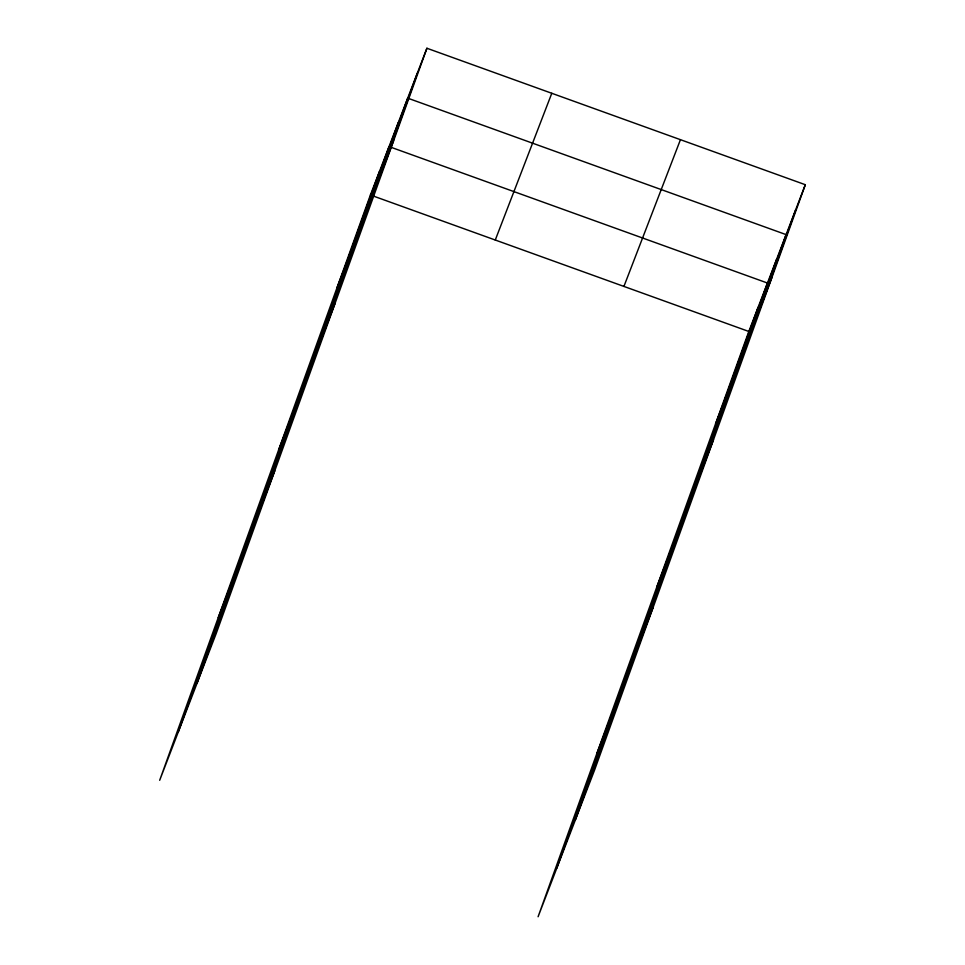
<?xml version="1.0" encoding="UTF-8"?>
<svg xmlns="http://www.w3.org/2000/svg" width="965" height="965" viewBox="0 0 965 965"><rect width="100%" height="100%" fill="white"/><g stroke="black" fill="none" stroke-linecap="round" stroke-linejoin="round"><path stroke-width="1.45" d="M426.916 48.25L370.403 194.99L159.683 780.287L216.196 633.535L426.916 48.25L805.317 184.713L594.597 770.01L538.084 916.75L748.804 331.465L805.317 184.713M346.471 263.143L379.728 170.781M178.332 731.856L389.052 146.571L767.452 283.034L556.733 868.319M365.12 214.713L398.376 122.362M196.981 683.425L407.7 98.141L786.101 234.616L575.381 819.9M384.058 165.558L417.314 73.195M724.872 399.606L758.128 307.256M743.52 351.188L776.777 258.825M762.459 302.021L795.715 209.67M337.147 287.353L393.66 140.613M278.583 450.016L335.108 303.275M218.247 617.612L274.76 470.872M495.274 240.032L551.787 93.279M623.921 286.424L680.446 139.684M715.548 423.828L772.072 277.076M656.984 586.491L713.509 439.738M596.647 754.087L653.16 607.335M370.403 194.99L748.804 331.465"/></g></svg>
